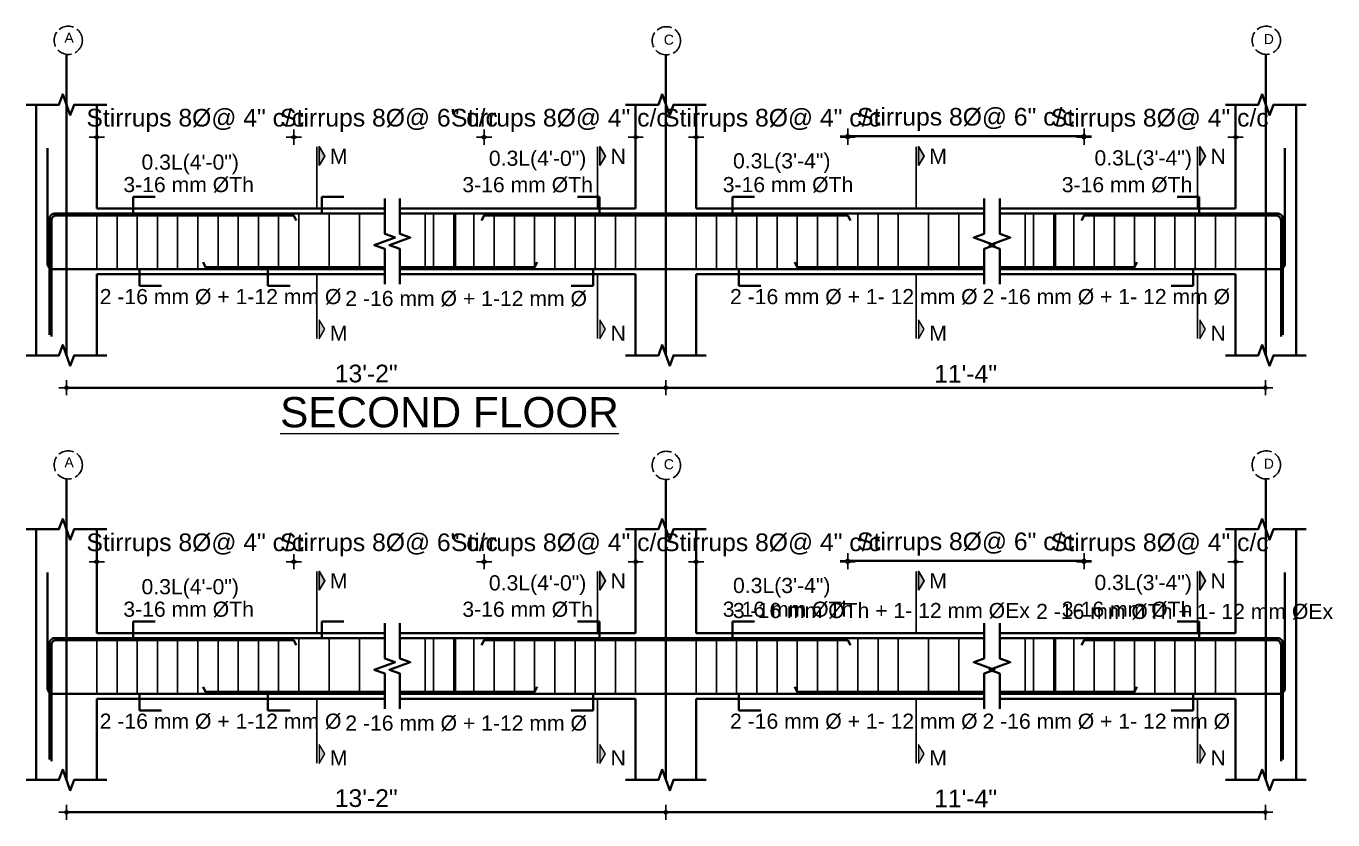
# Model space of a CAD drawing. Header units: inches. Extents: x -4597 to 93300, y -14139 to 5932.
# Drawn here: x 4771 to 5288, y -9439 to -9124 of the extents above; entities that cross this region are included whole.
import ezdxf
from ezdxf.enums import TextEntityAlignment as Align

# ---------------------------------------------------------------- set-up
doc = ezdxf.new("R2010")
doc.units = ezdxf.units.IN
doc.header["$LTSCALE"] = 0.5
doc.header["$MEASUREMENT"] = 0
doc.header["$PDMODE"] = 66
doc.linetypes.add('ACAD_ISO02W100', pattern=[15, 12, -3])
for name, color, linetype, lineweight in [('BAR', 5, 'Continuous', 40), ('HATCH1', 4, 'ACAD_ISO02W100', 13), ('TEXT', 220, 'Continuous', 9), ('wall', 20, 'Continuous', 40)]:
    doc.layers.add(name, color=color, linetype=linetype, lineweight=lineweight)
doc.layers.add('DIMENSION', color=5, linetype='Continuous')
doc.layers.add('STIRRUP', color=10, linetype='Continuous')
doc.styles.add('1.8', font='times.ttf', dxfattribs={"width": 0.8, "height": 6})
doc.styles.add('style1', font='arial.ttf', dxfattribs={"height": 7})
doc.dimstyles.new('1.4', dxfattribs={"dimscale": 0, "dimtxt": 6, "dimasz": 0.5, "dimexe": 2, "dimexo": 9, "dimgap": 2, "dimtad": 1, "dimdec": 0, "dimlfac": 0.5, "dimzin": 3, "dimdsep": 46, "dimlunit": 4, "dimtxsty": '1.8', "dimblk": 'DIM', "dimcen": 3, "dimdle": 3, "dimse1": 1, "dimse2": 1, "dimclrd": 256, "dimclre": 256, "dimclrt": 7, "dimadec": 1, "dimazin": 2, "dimtfac": 1, "dimtdec": 0, "dimtix": 1, "dimtofl": 0, "dimtmove": 2, "dimatfit": 3, "dimldrblk": 'ARW', "dimfxl": 2, "dimfrac": 2, "dimtolj": 2, "dimtzin": 0, "dimarcsym": 0})

# ---------------------------------------------------------------- blocks, each defined once
blk = doc.blocks.new('DIM')
at = {"layer": 'DIMENSION'}
h = blk.add_hatch(color=256, dxfattribs=at)
h.paths.add_polyline_path([(0, 1.3), (0, 0), (1.3, 0, 0.414214)])
h.paths.add_polyline_path([(1.3, 0), (0, 0), (0, -1.3, 0.414214)])
h.paths.add_polyline_path([(0, 0), (-1.3, 0, 0.414214), (0, -1.3)])
h.paths.add_polyline_path([(0, 1.3, 0.414214), (-1.3, 0), (0, 0)])
for p, q in [((-6, 0), (6, 0)), ((0, 6), (0, -6))]:
    blk.add_line(p, q, dxfattribs=at)
blk.add_circle((0, 0), 1.28, dxfattribs=at)
blk = doc.blocks.new('*D809')
at = {"layer": 'Defpoints', "color": 0, "ltscale": 10, "transparency": 16777216}
for p in [(88699.88, 17493.17), (88621.88, 17481.19), (88699.88, 17476.63)]:
    blk.add_point(p, dxfattribs=at)
at = {"layer": 'DIMENSION', "lineweight": -2, "ltscale": 10, "transparency": 16777216}
for p, q in [((88621.38, 17493.17), (88620.88, 17493.17)), ((88700.38, 17493.17), (88700.88, 17493.17))]:
    blk.add_line(p, q, dxfattribs=at)
at = {"layer": 'DIMENSION', "lineweight": -2, "ltscale": 10, "transparency": 16777216, "xscale": 0.5, "yscale": 0.5, "zscale": 0.5}
blk.add_blockref('DIM', (88621.88, 17493.17), dxfattribs=at)
at = {"layer": 'DIMENSION', "lineweight": -2, "ltscale": 10, "transparency": 16777216, "xscale": 0.5, "yscale": 0.5, "zscale": 0.5, "rotation": 180}
blk.add_blockref('DIM', (88699.88, 17493.17), dxfattribs=at)
at = {"layer": 'DIMENSION', "color": 7, "ltscale": 10, "transparency": 16777216, "insert": (88660.88, 17499.83), "char_height": 7, "attachment_point": 5, "style": 'style1'}
blk.add_mtext('\\A2;Stirrups 8%%C@ 4" c/c', dxfattribs=at)
blk = doc.blocks.new('ARW')
at = {"layer": 'DIMENSION'}
blk.add_lwpolyline([(10, 0, 0, 6, 0), (0, 0, 0, 0, 0), (10, 0, 0, 0, 0)], format="xyseb", dxfattribs=at)
blk = doc.blocks.new('*D810')
at = {"layer": 'Defpoints', "color": 0, "ltscale": 10, "transparency": 16777216}
for p in [(88775.23, 17493.17), (88699.88, 17476.63), (88775.23, 17462.11)]:
    blk.add_point(p, dxfattribs=at)
at = {"layer": 'DIMENSION', "lineweight": -2, "ltscale": 10, "transparency": 16777216}
for p, q in [((88699.38, 17493.17), (88698.88, 17493.17)), ((88775.73, 17493.17), (88776.23, 17493.17))]:
    blk.add_line(p, q, dxfattribs=at)
at = {"layer": 'DIMENSION', "lineweight": -2, "ltscale": 10, "transparency": 16777216, "xscale": 0.5, "yscale": 0.5, "zscale": 0.5}
blk.add_blockref('DIM', (88699.88, 17493.17), dxfattribs=at)
at = {"layer": 'DIMENSION', "lineweight": -2, "ltscale": 10, "transparency": 16777216, "xscale": 0.5, "yscale": 0.5, "zscale": 0.5, "rotation": 180}
blk.add_blockref('DIM', (88775.23, 17493.17), dxfattribs=at)
at = {"layer": 'DIMENSION', "color": 7, "ltscale": 10, "transparency": 16777216, "insert": (88737.56, 17499.83), "char_height": 7, "attachment_point": 5, "style": 'style1'}
blk.add_mtext('\\A2;Stirrups 8%%C@ 6" c/c', dxfattribs=at)
blk = doc.blocks.new('*D811')
at = {"layer": 'Defpoints', "color": 0, "ltscale": 10, "transparency": 16777216}
for p in [(88835.23, 17493.17), (88835.23, 17479.63), (88775.23, 17462.11)]:
    blk.add_point(p, dxfattribs=at)
at = {"layer": 'DIMENSION', "lineweight": -2, "ltscale": 10, "transparency": 16777216}
for p, q in [((88774.73, 17493.17), (88774.23, 17493.17)), ((88835.73, 17493.17), (88836.23, 17493.17))]:
    blk.add_line(p, q, dxfattribs=at)
at = {"layer": 'DIMENSION', "lineweight": -2, "ltscale": 10, "transparency": 16777216, "xscale": 0.5, "yscale": 0.5, "zscale": 0.5}
blk.add_blockref('DIM', (88775.23, 17493.17), dxfattribs=at)
at = {"layer": 'DIMENSION', "lineweight": -2, "ltscale": 10, "transparency": 16777216, "xscale": 0.5, "yscale": 0.5, "zscale": 0.5, "rotation": 180}
blk.add_blockref('DIM', (88835.23, 17493.17), dxfattribs=at)
at = {"layer": 'DIMENSION', "color": 7, "ltscale": 10, "transparency": 16777216, "insert": (88805.23, 17499.83), "char_height": 7, "attachment_point": 5, "style": 'style1'}
blk.add_mtext('\\A2;Stirrups 8%%C@ 4" c/c', dxfattribs=at)
blk = doc.blocks.new('*D812')
at = {"layer": 'Defpoints', "color": 0, "ltscale": 10, "transparency": 16777216}
for p in [(88859.23, 17493.17), (88859.23, 17479.63), (88919.23, 17462.11)]:
    blk.add_point(p, dxfattribs=at)
at = {"layer": 'DIMENSION', "lineweight": -2, "ltscale": 10, "transparency": 16777216}
for p, q in [((88858.73, 17493.17), (88858.23, 17493.17)), ((88919.73, 17493.17), (88920.23, 17493.17))]:
    blk.add_line(p, q, dxfattribs=at)
at = {"layer": 'DIMENSION', "lineweight": -2, "ltscale": 10, "transparency": 16777216, "xscale": 0.5, "yscale": 0.5, "zscale": 0.5}
blk.add_blockref('DIM', (88859.23, 17493.17), dxfattribs=at)
at = {"layer": 'DIMENSION', "lineweight": -2, "ltscale": 10, "transparency": 16777216, "xscale": 0.5, "yscale": 0.5, "zscale": 0.5, "rotation": 180}
blk.add_blockref('DIM', (88919.23, 17493.17), dxfattribs=at)
at = {"layer": 'DIMENSION', "color": 7, "ltscale": 10, "transparency": 16777216, "insert": (88889.23, 17499.83), "char_height": 7, "attachment_point": 5, "style": 'style1'}
blk.add_mtext('\\A2;Stirrups 8%%C@ 4" c/c', dxfattribs=at)
blk = doc.blocks.new('*D813')
at = {"layer": 'Defpoints', "color": 0, "ltscale": 10, "transparency": 16777216}
for p in [(89072.8, 17493.17), (89072.8, 17479.63), (89012.8, 17462.11)]:
    blk.add_point(p, dxfattribs=at)
at = {"layer": 'DIMENSION', "lineweight": -2, "ltscale": 10, "transparency": 16777216}
for p, q in [((89012.3, 17493.17), (89011.8, 17493.17)), ((89073.3, 17493.17), (89073.8, 17493.17))]:
    blk.add_line(p, q, dxfattribs=at)
at = {"layer": 'DIMENSION', "lineweight": -2, "ltscale": 10, "transparency": 16777216, "xscale": 0.5, "yscale": 0.5, "zscale": 0.5}
blk.add_blockref('DIM', (89012.8, 17493.17), dxfattribs=at)
at = {"layer": 'DIMENSION', "lineweight": -2, "ltscale": 10, "transparency": 16777216, "xscale": 0.5, "yscale": 0.5, "zscale": 0.5, "rotation": 180}
blk.add_blockref('DIM', (89072.8, 17493.17), dxfattribs=at)
at = {"layer": 'DIMENSION', "color": 7, "ltscale": 10, "transparency": 16777216, "insert": (89042.8, 17499.83), "char_height": 7, "attachment_point": 5, "style": 'style1'}
blk.add_mtext('\\A2;Stirrups 8%%C@ 4" c/c', dxfattribs=at)
blk = doc.blocks.new('*D831')
at = {"layer": 'Defpoints', "color": 0, "ltscale": 10, "transparency": 16777216}
for p in [(89012.8, 17493.54), (88919.23, 17462.11), (89012.8, 17462.11)]:
    blk.add_point(p, dxfattribs=at)
at = {"layer": 'DIMENSION', "lineweight": -2, "ltscale": 10, "transparency": 16777216}
blk.add_line((88919.73, 17493.54), (89012.3, 17493.54), dxfattribs=at)
at = {"layer": 'DIMENSION', "lineweight": -2, "ltscale": 10, "transparency": 16777216, "xscale": 0.5, "yscale": 0.5, "zscale": 0.5, "rotation": 180}
blk.add_blockref('DIM', (88919.23, 17493.54), dxfattribs=at)
at = {"layer": 'DIMENSION', "lineweight": -2, "ltscale": 10, "transparency": 16777216, "xscale": 0.5, "yscale": 0.5, "zscale": 0.5}
blk.add_blockref('DIM', (89012.8, 17493.54), dxfattribs=at)
at = {"layer": 'DIMENSION', "color": 7, "ltscale": 10, "transparency": 16777216, "insert": (88966.02, 17500.2), "char_height": 7, "attachment_point": 5, "style": 'style1'}
blk.add_mtext('\\A2;Stirrups 8%%C@ 6" c/c', dxfattribs=at)
blk = doc.blocks.new('*D814')
at = {"layer": 'Defpoints', "color": 0, "ltscale": 10, "transparency": 16777216}
for p in [(88699.88, 17661.46), (88621.88, 17649.49), (88699.88, 17644.92)]:
    blk.add_point(p, dxfattribs=at)
at = {"layer": 'DIMENSION', "lineweight": -2, "ltscale": 10, "transparency": 16777216}
for p, q in [((88621.38, 17661.46), (88620.88, 17661.46)), ((88700.38, 17661.46), (88700.88, 17661.46))]:
    blk.add_line(p, q, dxfattribs=at)
at = {"layer": 'DIMENSION', "lineweight": -2, "ltscale": 10, "transparency": 16777216, "xscale": 0.5, "yscale": 0.5, "zscale": 0.5}
blk.add_blockref('DIM', (88621.88, 17661.46), dxfattribs=at)
at = {"layer": 'DIMENSION', "lineweight": -2, "ltscale": 10, "transparency": 16777216, "xscale": 0.5, "yscale": 0.5, "zscale": 0.5, "rotation": 180}
blk.add_blockref('DIM', (88699.88, 17661.46), dxfattribs=at)
at = {"layer": 'DIMENSION', "color": 7, "ltscale": 10, "transparency": 16777216, "insert": (88660.88, 17668.12), "char_height": 7, "attachment_point": 5, "style": 'style1'}
blk.add_mtext('\\A2;Stirrups 8%%C@ 4" c/c', dxfattribs=at)
blk = doc.blocks.new('*D815')
at = {"layer": 'Defpoints', "color": 0, "ltscale": 10, "transparency": 16777216}
for p in [(88775.23, 17661.46), (88699.88, 17644.92), (88775.23, 17630.41)]:
    blk.add_point(p, dxfattribs=at)
at = {"layer": 'DIMENSION', "lineweight": -2, "ltscale": 10, "transparency": 16777216}
for p, q in [((88699.38, 17661.46), (88698.88, 17661.46)), ((88775.73, 17661.46), (88776.23, 17661.46))]:
    blk.add_line(p, q, dxfattribs=at)
at = {"layer": 'DIMENSION', "lineweight": -2, "ltscale": 10, "transparency": 16777216, "xscale": 0.5, "yscale": 0.5, "zscale": 0.5}
blk.add_blockref('DIM', (88699.88, 17661.46), dxfattribs=at)
at = {"layer": 'DIMENSION', "lineweight": -2, "ltscale": 10, "transparency": 16777216, "xscale": 0.5, "yscale": 0.5, "zscale": 0.5, "rotation": 180}
blk.add_blockref('DIM', (88775.23, 17661.46), dxfattribs=at)
at = {"layer": 'DIMENSION', "color": 7, "ltscale": 10, "transparency": 16777216, "insert": (88737.56, 17668.12), "char_height": 7, "attachment_point": 5, "style": 'style1'}
blk.add_mtext('\\A2;Stirrups 8%%C@ 6" c/c', dxfattribs=at)
blk = doc.blocks.new('*D816')
at = {"layer": 'Defpoints', "color": 0, "ltscale": 10, "transparency": 16777216}
for p in [(88835.23, 17661.46), (88835.23, 17647.92), (88775.23, 17630.41)]:
    blk.add_point(p, dxfattribs=at)
at = {"layer": 'DIMENSION', "lineweight": -2, "ltscale": 10, "transparency": 16777216}
for p, q in [((88774.73, 17661.46), (88774.23, 17661.46)), ((88835.73, 17661.46), (88836.23, 17661.46))]:
    blk.add_line(p, q, dxfattribs=at)
at = {"layer": 'DIMENSION', "lineweight": -2, "ltscale": 10, "transparency": 16777216, "xscale": 0.5, "yscale": 0.5, "zscale": 0.5}
blk.add_blockref('DIM', (88775.23, 17661.46), dxfattribs=at)
at = {"layer": 'DIMENSION', "lineweight": -2, "ltscale": 10, "transparency": 16777216, "xscale": 0.5, "yscale": 0.5, "zscale": 0.5, "rotation": 180}
blk.add_blockref('DIM', (88835.23, 17661.46), dxfattribs=at)
at = {"layer": 'DIMENSION', "color": 7, "ltscale": 10, "transparency": 16777216, "insert": (88805.23, 17668.12), "char_height": 7, "attachment_point": 5, "style": 'style1'}
blk.add_mtext('\\A2;Stirrups 8%%C@ 4" c/c', dxfattribs=at)
blk = doc.blocks.new('*D817')
at = {"layer": 'Defpoints', "color": 0, "ltscale": 10, "transparency": 16777216}
for p in [(88859.23, 17661.46), (88859.23, 17647.92), (88919.23, 17630.41)]:
    blk.add_point(p, dxfattribs=at)
at = {"layer": 'DIMENSION', "lineweight": -2, "ltscale": 10, "transparency": 16777216}
for p, q in [((88858.73, 17661.46), (88858.23, 17661.46)), ((88919.73, 17661.46), (88920.23, 17661.46))]:
    blk.add_line(p, q, dxfattribs=at)
at = {"layer": 'DIMENSION', "lineweight": -2, "ltscale": 10, "transparency": 16777216, "xscale": 0.5, "yscale": 0.5, "zscale": 0.5}
blk.add_blockref('DIM', (88859.23, 17661.46), dxfattribs=at)
at = {"layer": 'DIMENSION', "lineweight": -2, "ltscale": 10, "transparency": 16777216, "xscale": 0.5, "yscale": 0.5, "zscale": 0.5, "rotation": 180}
blk.add_blockref('DIM', (88919.23, 17661.46), dxfattribs=at)
at = {"layer": 'DIMENSION', "color": 7, "ltscale": 10, "transparency": 16777216, "insert": (88889.23, 17668.12), "char_height": 7, "attachment_point": 5, "style": 'style1'}
blk.add_mtext('\\A2;Stirrups 8%%C@ 4" c/c', dxfattribs=at)
blk = doc.blocks.new('*D818')
at = {"layer": 'Defpoints', "color": 0, "ltscale": 10, "transparency": 16777216}
for p in [(89072.8, 17661.46), (89072.8, 17647.92), (89012.8, 17630.41)]:
    blk.add_point(p, dxfattribs=at)
at = {"layer": 'DIMENSION', "lineweight": -2, "ltscale": 10, "transparency": 16777216}
for p, q in [((89012.3, 17661.46), (89011.8, 17661.46)), ((89073.3, 17661.46), (89073.8, 17661.46))]:
    blk.add_line(p, q, dxfattribs=at)
at = {"layer": 'DIMENSION', "lineweight": -2, "ltscale": 10, "transparency": 16777216, "xscale": 0.5, "yscale": 0.5, "zscale": 0.5}
blk.add_blockref('DIM', (89012.8, 17661.46), dxfattribs=at)
at = {"layer": 'DIMENSION', "lineweight": -2, "ltscale": 10, "transparency": 16777216, "xscale": 0.5, "yscale": 0.5, "zscale": 0.5, "rotation": 180}
blk.add_blockref('DIM', (89072.8, 17661.46), dxfattribs=at)
at = {"layer": 'DIMENSION', "color": 7, "ltscale": 10, "transparency": 16777216, "insert": (89042.8, 17668.12), "char_height": 7, "attachment_point": 5, "style": 'style1'}
blk.add_mtext('\\A2;Stirrups 8%%C@ 4" c/c', dxfattribs=at)
blk = doc.blocks.new('*D832')
at = {"layer": 'Defpoints', "color": 0, "ltscale": 10, "transparency": 16777216}
for p in [(89012.8, 17661.83), (88919.23, 17630.41), (89012.8, 17630.41)]:
    blk.add_point(p, dxfattribs=at)
at = {"layer": 'DIMENSION', "lineweight": -2, "ltscale": 10, "transparency": 16777216}
blk.add_line((88919.73, 17661.83), (89012.3, 17661.83), dxfattribs=at)
at = {"layer": 'DIMENSION', "lineweight": -2, "ltscale": 10, "transparency": 16777216, "xscale": 0.5, "yscale": 0.5, "zscale": 0.5, "rotation": 180}
blk.add_blockref('DIM', (88919.23, 17661.83), dxfattribs=at)
at = {"layer": 'DIMENSION', "lineweight": -2, "ltscale": 10, "transparency": 16777216, "xscale": 0.5, "yscale": 0.5, "zscale": 0.5}
blk.add_blockref('DIM', (89012.8, 17661.83), dxfattribs=at)
at = {"layer": 'DIMENSION', "color": 7, "ltscale": 10, "transparency": 16777216, "insert": (88966.02, 17668.49), "char_height": 7, "attachment_point": 5, "style": 'style1'}
blk.add_mtext('\\A2;Stirrups 8%%C@ 6" c/c', dxfattribs=at)
blk = doc.blocks.new('*D824')
at = {"layer": 'Defpoints', "color": 0, "ltscale": 10, "transparency": 16777216}
for p in [(88609.88, 17406.67), (88847.23, 17406.67), (88847.23, 17393.86)]:
    blk.add_point(p, dxfattribs=at)
at = {"layer": 'DIMENSION', "lineweight": -2, "ltscale": 10, "transparency": 16777216}
blk.add_line((88610.38, 17393.86), (88846.73, 17393.86), dxfattribs=at)
at = {"layer": 'DIMENSION', "lineweight": -2, "ltscale": 10, "transparency": 16777216, "xscale": 0.5, "yscale": 0.5, "zscale": 0.5, "rotation": 180}
blk.add_blockref('DIM', (88609.88, 17393.86), dxfattribs=at)
at = {"layer": 'DIMENSION', "lineweight": -2, "ltscale": 10, "transparency": 16777216, "xscale": 0.5, "yscale": 0.5, "zscale": 0.5}
blk.add_blockref('DIM', (88847.23, 17393.86), dxfattribs=at)
at = {"layer": 'DIMENSION', "color": 7, "ltscale": 10, "transparency": 16777216, "insert": (88728.56, 17399.44), "char_height": 7, "attachment_point": 5, "style": 'style1'}
blk.add_mtext('\\A2;13\'-2"', dxfattribs=at)
blk = doc.blocks.new('*D825')
at = {"layer": 'Defpoints', "color": 0, "ltscale": 10, "transparency": 16777216}
for p in [(88847.23, 17406.67), (89084.59, 17406.67), (89084.59, 17393.86)]:
    blk.add_point(p, dxfattribs=at)
at = {"layer": 'DIMENSION', "lineweight": -2, "ltscale": 10, "transparency": 16777216}
blk.add_line((88847.73, 17393.86), (89084.09, 17393.86), dxfattribs=at)
at = {"layer": 'DIMENSION', "lineweight": -2, "ltscale": 10, "transparency": 16777216, "xscale": 0.5, "yscale": 0.5, "zscale": 0.5, "rotation": 180}
blk.add_blockref('DIM', (88847.23, 17393.86), dxfattribs=at)
at = {"layer": 'DIMENSION', "lineweight": -2, "ltscale": 10, "transparency": 16777216, "xscale": 0.5, "yscale": 0.5, "zscale": 0.5}
blk.add_blockref('DIM', (89084.59, 17393.86), dxfattribs=at)
at = {"layer": 'DIMENSION', "color": 7, "ltscale": 10, "transparency": 16777216, "insert": (88965.91, 17399.38), "char_height": 7, "attachment_point": 5, "style": 'style1'}
blk.add_mtext('\\A2;11\'-4"', dxfattribs=at)
blk = doc.blocks.new('*D826')
at = {"layer": 'Defpoints', "color": 0, "ltscale": 10, "transparency": 16777216}
for p in [(88609.88, 17574.97), (88847.23, 17574.97), (88847.23, 17562.16)]:
    blk.add_point(p, dxfattribs=at)
at = {"layer": 'DIMENSION', "lineweight": -2, "ltscale": 10, "transparency": 16777216}
blk.add_line((88610.38, 17562.16), (88846.73, 17562.16), dxfattribs=at)
at = {"layer": 'DIMENSION', "lineweight": -2, "ltscale": 10, "transparency": 16777216, "xscale": 0.5, "yscale": 0.5, "zscale": 0.5, "rotation": 180}
blk.add_blockref('DIM', (88609.88, 17562.16), dxfattribs=at)
at = {"layer": 'DIMENSION', "lineweight": -2, "ltscale": 10, "transparency": 16777216, "xscale": 0.5, "yscale": 0.5, "zscale": 0.5}
blk.add_blockref('DIM', (88847.23, 17562.16), dxfattribs=at)
at = {"layer": 'DIMENSION', "color": 7, "ltscale": 10, "transparency": 16777216, "insert": (88728.56, 17567.73), "char_height": 7, "attachment_point": 5, "style": 'style1'}
blk.add_mtext('\\A2;13\'-2"', dxfattribs=at)
blk = doc.blocks.new('*D827')
at = {"layer": 'Defpoints', "color": 0, "ltscale": 10, "transparency": 16777216}
for p in [(88847.23, 17574.97), (89084.59, 17574.97), (89084.59, 17562.16)]:
    blk.add_point(p, dxfattribs=at)
at = {"layer": 'DIMENSION', "lineweight": -2, "ltscale": 10, "transparency": 16777216}
blk.add_line((88847.73, 17562.16), (89084.09, 17562.16), dxfattribs=at)
at = {"layer": 'DIMENSION', "lineweight": -2, "ltscale": 10, "transparency": 16777216, "xscale": 0.5, "yscale": 0.5, "zscale": 0.5, "rotation": 180}
blk.add_blockref('DIM', (88847.23, 17562.16), dxfattribs=at)
at = {"layer": 'DIMENSION', "lineweight": -2, "ltscale": 10, "transparency": 16777216, "xscale": 0.5, "yscale": 0.5, "zscale": 0.5}
blk.add_blockref('DIM', (89084.59, 17562.16), dxfattribs=at)
at = {"layer": 'DIMENSION', "color": 7, "ltscale": 10, "transparency": 16777216, "insert": (88965.91, 17567.67), "char_height": 7, "attachment_point": 5, "style": 'style1'}
blk.add_mtext('\\A2;11\'-4"', dxfattribs=at)
blk = doc.blocks.new('11111')
at = {"layer": 'TEXT', "ltscale": 10}
for points in [[(88709.87, 17657.7), (88709.87, 17650.2), (88712.18, 17653.95)], [(88821.03, 17657.7), (88821.03, 17650.2), (88823.34, 17653.95)], [(88947.22, 17657.7), (88947.22, 17650.2), (88949.53, 17653.95)], [(89058.6, 17657.7), (89058.6, 17650.2), (89060.91, 17653.95)], [(88709.87, 17581.57), (88709.87, 17589.07), (88712.18, 17585.32)], [(88821.03, 17581.57), (88821.03, 17589.07), (88823.34, 17585.32)], [(88947.22, 17581.57), (88947.22, 17589.07), (88949.53, 17585.32)], [(89058.6, 17581.57), (89058.6, 17589.07), (89060.91, 17585.32)], [(88709.87, 17489.41), (88709.87, 17481.91), (88712.18, 17485.66)], [(88821.03, 17489.41), (88821.03, 17481.91), (88823.34, 17485.66)], [(88947.22, 17489.41), (88947.22, 17481.91), (88949.53, 17485.66)], [(89058.6, 17489.41), (89058.6, 17481.91), (89060.91, 17485.66)], [(88709.87, 17413.27), (88709.87, 17420.77), (88712.18, 17417.02)], [(88821.03, 17413.27), (88821.03, 17420.77), (88823.34, 17417.02)], [(88947.22, 17413.27), (88947.22, 17420.77), (88949.53, 17417.02)], [(89058.6, 17413.27), (89058.6, 17420.77), (89060.91, 17417.02)]]:
    blk.add_hatch(color=256, dxfattribs=at).paths.add_polyline_path(points)
for p, q in [((88609.88, 17674.32), (88609.88, 17694.28)), ((88847.23, 17674.32), (88847.23, 17694.28)), ((89084.8, 17674.32), (89084.8, 17694.28)), ((88609.88, 17674.32), (88609.88, 17574.97)), ((88847.23, 17674.32), (88847.23, 17574.97)), ((89084.8, 17674.32), (89084.8, 17574.97)), ((88609.88, 17574.97), (88609.88, 17594.92)), ((88847.23, 17574.97), (88847.23, 17594.92)), ((89084.8, 17574.97), (89084.8, 17594.92)), ((88609.88, 17506.03), (88609.88, 17525.98)), ((88847.23, 17506.03), (88847.23, 17525.98)), ((89084.8, 17506.03), (89084.8, 17525.98)), ((88609.88, 17506.03), (88609.88, 17406.67)), ((88847.23, 17506.03), (88847.23, 17406.67)), ((89084.8, 17506.03), (89084.8, 17406.67)), ((88609.88, 17406.67), (88609.88, 17426.63)), ((88847.23, 17406.67), (88847.23, 17426.63)), ((89084.8, 17406.67), (89084.8, 17426.63))]:
    blk.add_line(p, q)
at = {"ltscale": 10}
for p, q in [((88597.88, 17607.16), (88597.88, 17674.32)), ((88621.88, 17633.16), (88621.88, 17674.32)), ((88835.23, 17633.16), (88835.23, 17674.32)), ((88859.23, 17633.16), (88859.23, 17674.32)), ((89072.8, 17633.16), (89072.8, 17674.32)), ((89096.8, 17630.41), (89096.8, 17674.32)), ((88621.88, 17633.16), (88735.88, 17633.16)), ((88741.88, 17633.16), (88835.23, 17633.16)), ((88973.23, 17633.16), (88859.23, 17633.16)), ((88979.45, 17633.16), (89072.8, 17633.16)), ((89096.8, 17574.97), (89096.8, 17630.41)), ((88597.88, 17574.97), (88597.88, 17607.16)), ((88621.88, 17574.97), (88621.88, 17607.16)), ((88621.88, 17607.16), (88735.88, 17607.16)), ((88741.88, 17607.16), (88835.23, 17607.16)), ((88835.23, 17574.97), (88835.23, 17607.16)), ((88973.23, 17607.16), (88859.23, 17607.16)), ((88859.23, 17574.97), (88859.23, 17607.16)), ((88979.45, 17607.16), (89072.8, 17607.16)), ((89072.8, 17574.97), (89072.8, 17607.16)), ((88597.88, 17438.86), (88597.88, 17506.03)), ((88621.88, 17464.86), (88621.88, 17506.03)), ((88835.23, 17464.86), (88835.23, 17506.03)), ((88859.23, 17464.86), (88859.23, 17506.03)), ((89072.8, 17464.86), (89072.8, 17506.03)), ((89096.8, 17462.11), (89096.8, 17506.03)), ((88621.88, 17464.86), (88735.88, 17464.86)), ((88741.88, 17464.86), (88835.23, 17464.86)), ((88973.23, 17464.86), (88859.23, 17464.86)), ((88979.45, 17464.86), (89072.8, 17464.86)), ((89096.8, 17406.67), (89096.8, 17462.11)), ((88597.88, 17406.67), (88597.88, 17438.86)), ((88621.88, 17406.67), (88621.88, 17438.86)), ((88621.88, 17438.86), (88735.88, 17438.86)), ((88741.88, 17438.86), (88835.23, 17438.86)), ((88835.23, 17406.67), (88835.23, 17438.86)), ((88973.23, 17438.86), (88859.23, 17438.86)), ((88859.23, 17406.67), (88859.23, 17438.86)), ((88979.45, 17438.86), (89072.8, 17438.86)), ((89072.8, 17406.67), (89072.8, 17438.86))]:
    blk.add_line(p, q, dxfattribs=at)
at = {"linetype": 'Continuous', "ltscale": 10}
for points in [[(88625.88, 17674.32), (88612.88, 17674.32), (88611.38, 17670.2), (88608.38, 17678.44), (88606.88, 17674.32), (88593.88, 17674.32)], [(88863.23, 17674.32), (88850.23, 17674.32), (88848.73, 17670.2), (88845.73, 17678.44), (88844.23, 17674.32), (88831.23, 17674.32)], [(89100.8, 17674.32), (89087.8, 17674.32), (89086.3, 17670.2), (89083.3, 17678.44), (89081.8, 17674.32), (89068.8, 17674.32)], [(88735.88, 17637.16), (88735.88, 17623.16), (88740, 17621.66), (88731.76, 17618.66), (88735.88, 17617.16), (88735.88, 17603.16)], [(88735.88, 17637.16), (88735.88, 17623.16), (88740, 17621.66), (88731.76, 17618.66), (88735.88, 17617.16), (88735.88, 17603.16)], [(88741.88, 17637.16), (88741.88, 17623.16), (88746, 17621.66), (88737.76, 17618.66), (88741.88, 17617.16), (88741.88, 17603.16)], [(88741.88, 17637.16), (88741.88, 17623.16), (88746, 17621.66), (88737.76, 17618.66), (88741.88, 17617.16), (88741.88, 17603.16)], [(88973.23, 17637.16), (88973.23, 17623.16), (88969.11, 17621.66), (88977.36, 17618.66), (88973.23, 17617.16), (88973.23, 17603.16)], [(88973.23, 17637.16), (88973.23, 17623.16), (88969.11, 17621.66), (88977.36, 17618.66), (88973.23, 17617.16), (88973.23, 17603.16)], [(88979.45, 17637.16), (88979.45, 17623.16), (88983.57, 17621.66), (88975.33, 17618.66), (88979.45, 17617.16), (88979.45, 17603.16)], [(88979.45, 17637.16), (88979.45, 17623.16), (88983.57, 17621.66), (88975.33, 17618.66), (88979.45, 17617.16), (88979.45, 17603.16)], [(88625.88, 17574.97), (88612.88, 17574.97), (88611.38, 17570.84), (88608.38, 17579.09), (88606.88, 17574.97), (88593.88, 17574.97)], [(88863.23, 17574.97), (88850.23, 17574.97), (88848.73, 17570.84), (88845.73, 17579.09), (88844.23, 17574.97), (88831.23, 17574.97)], [(89100.8, 17574.97), (89087.8, 17574.97), (89086.3, 17570.84), (89083.3, 17579.09), (89081.8, 17574.97), (89068.8, 17574.97)], [(88625.88, 17506.03), (88612.88, 17506.03), (88611.38, 17501.91), (88608.38, 17510.15), (88606.88, 17506.03), (88593.88, 17506.03)], [(88863.23, 17506.03), (88850.23, 17506.03), (88848.73, 17501.91), (88845.73, 17510.15), (88844.23, 17506.03), (88831.23, 17506.03)], [(89100.8, 17506.03), (89087.8, 17506.03), (89086.3, 17501.91), (89083.3, 17510.15), (89081.8, 17506.03), (89068.8, 17506.03)], [(88735.88, 17468.86), (88735.88, 17454.86), (88740, 17453.36), (88731.76, 17450.36), (88735.88, 17448.86), (88735.88, 17434.86)], [(88735.88, 17468.86), (88735.88, 17454.86), (88740, 17453.36), (88731.76, 17450.36), (88735.88, 17448.86), (88735.88, 17434.86)], [(88741.88, 17468.86), (88741.88, 17454.86), (88746, 17453.36), (88737.76, 17450.36), (88741.88, 17448.86), (88741.88, 17434.86)], [(88741.88, 17468.86), (88741.88, 17454.86), (88746, 17453.36), (88737.76, 17450.36), (88741.88, 17448.86), (88741.88, 17434.86)], [(88973.23, 17468.86), (88973.23, 17454.86), (88969.11, 17453.36), (88977.36, 17450.36), (88973.23, 17448.86), (88973.23, 17434.86)], [(88973.23, 17468.86), (88973.23, 17454.86), (88969.11, 17453.36), (88977.36, 17450.36), (88973.23, 17448.86), (88973.23, 17434.86)], [(88979.45, 17468.86), (88979.45, 17454.86), (88983.57, 17453.36), (88975.33, 17450.36), (88979.45, 17448.86), (88979.45, 17434.86)], [(88979.45, 17468.86), (88979.45, 17454.86), (88983.57, 17453.36), (88975.33, 17450.36), (88979.45, 17448.86), (88979.45, 17434.86)], [(88625.88, 17406.67), (88612.88, 17406.67), (88611.38, 17402.55), (88608.38, 17410.79), (88606.88, 17406.67), (88593.88, 17406.67)], [(88863.23, 17406.67), (88850.23, 17406.67), (88848.73, 17402.55), (88845.73, 17410.79), (88844.23, 17406.67), (88831.23, 17406.67)], [(89100.8, 17406.67), (89087.8, 17406.67), (89086.3, 17402.55), (89083.3, 17410.79), (89081.8, 17406.67), (89068.8, 17406.67)]]:
    blk.add_lwpolyline(points, dxfattribs=at)
at = {"layer": 'BAR', "ltscale": 10}
for p, q in [((88847.23, 17631.16), (88741.88, 17631.16)), ((88847.23, 17631.16), (88973.23, 17631.16)), ((89084.8, 17631.16), (88979.45, 17631.16)), ((88847.23, 17609.16), (88741.88, 17609.16)), ((88847.23, 17609.16), (88973.23, 17609.16)), ((89084.8, 17609.16), (88979.45, 17609.16)), ((88847.23, 17462.86), (88741.88, 17462.86)), ((88847.23, 17462.86), (88973.23, 17462.86)), ((89084.8, 17462.86), (88979.45, 17462.86)), ((88847.23, 17440.86), (88741.88, 17440.86)), ((88847.23, 17440.86), (88973.23, 17440.86)), ((89084.8, 17440.86), (88979.45, 17440.86))]:
    blk.add_line(p, q, dxfattribs=at)
for points in [[(88621.88, 17609.16), (88604.4, 17609.16, -0.414214), (88602.38, 17611.17), (88602.38, 17657.16)], [(89072.8, 17609.16), (89090.29, 17609.16, 0.414214), (89092.3, 17611.17), (89092.3, 17657.16)], [(88603.13, 17583.16), (88603.13, 17629.14, -0.414214), (88605.15, 17631.16), (88621.88, 17631.16)], [(88603.88, 17582.41), (88603.88, 17628.39, -0.414214), (88605.9, 17630.41), (88621.88, 17630.41)], [(89091.55, 17583.16), (89091.55, 17629.14, 0.414214), (89089.54, 17631.16), (89072.8, 17631.16)], [(89090.8, 17582.41), (89090.8, 17628.39, 0.414214), (89088.79, 17630.41), (89072.8, 17630.41)], [(88621.88, 17440.86), (88604.4, 17440.86, -0.414214), (88602.38, 17442.88), (88602.38, 17488.86)], [(89072.8, 17440.86), (89090.29, 17440.86, 0.414214), (89092.3, 17442.88), (89092.3, 17488.86)], [(88603.13, 17414.86), (88603.13, 17460.85, -0.414214), (88605.15, 17462.86), (88621.88, 17462.86)], [(88603.88, 17414.11), (88603.88, 17460.1, -0.414214), (88605.9, 17462.11), (88621.88, 17462.11)], [(89091.55, 17414.86), (89091.55, 17460.85, 0.414214), (89089.54, 17462.86), (89072.8, 17462.86)], [(89090.8, 17414.11), (89090.8, 17460.1, 0.414214), (89088.79, 17462.11), (89072.8, 17462.11)]]:
    blk.add_lwpolyline(points, format="xyb", dxfattribs=at)
for points in [[(88609.88, 17631.16), (88735.88, 17631.16)], [(88609.88, 17630.41), (88699.88, 17630.41), (88700.84, 17628.41)], [(88774.19, 17628.41), (88775.23, 17630.41), (88847.23, 17630.41)], [(88920.28, 17628.41), (88919.23, 17630.41), (88847.23, 17630.41)], [(89011.76, 17628.41), (89012.8, 17630.41), (89084.8, 17630.41)], [(88735.88, 17609.16), (88609.88, 17609.16)], [(88663.93, 17611.91), (88664.88, 17609.91), (88735.88, 17609.91)], [(88796.19, 17611.91), (88795.23, 17609.91), (88741.88, 17609.91)], [(88898.28, 17611.91), (88899.23, 17609.91), (88973.23, 17609.91)], [(89033.76, 17611.91), (89032.8, 17609.91), (88979.45, 17609.91)], [(88609.88, 17462.86), (88735.88, 17462.86)], [(88609.88, 17462.11), (88699.88, 17462.11), (88700.84, 17460.11)], [(88774.19, 17460.11), (88775.23, 17462.11), (88847.23, 17462.11)], [(88920.28, 17460.11), (88919.23, 17462.11), (88847.23, 17462.11)], [(89011.76, 17460.11), (89012.8, 17462.11), (89084.8, 17462.11)], [(88663.93, 17443.61), (88664.88, 17441.61), (88735.88, 17441.61)], [(88796.19, 17443.61), (88795.23, 17441.61), (88741.88, 17441.61)], [(88898.28, 17443.61), (88899.23, 17441.61), (88973.23, 17441.61)], [(89033.76, 17443.61), (89032.8, 17441.61), (88979.45, 17441.61)], [(88735.88, 17440.86), (88609.88, 17440.86)]]:
    blk.add_lwpolyline(points, dxfattribs=at)
at = {"layer": 'DIMENSION', "ltscale": 10}
for p, q in [((88709.01, 17633.16), (88709.01, 17657.66)), ((88820.18, 17633.16), (88820.18, 17657.66)), ((88946.37, 17633.16), (88946.37, 17657.66)), ((89057.74, 17633.16), (89057.74, 17657.66)), ((88709.01, 17581.61), (88709.01, 17607.16)), ((88820.18, 17581.61), (88820.18, 17607.16)), ((88946.37, 17581.61), (88946.37, 17607.16)), ((89057.74, 17581.61), (89057.74, 17607.16)), ((88709.01, 17464.86), (88709.01, 17489.36)), ((88820.18, 17464.86), (88820.18, 17489.36)), ((88946.37, 17464.86), (88946.37, 17489.36)), ((89057.74, 17464.86), (89057.74, 17489.36)), ((88709.01, 17413.32), (88709.01, 17438.86)), ((88820.18, 17413.32), (88820.18, 17438.86)), ((88946.37, 17413.32), (88946.37, 17438.86)), ((89057.74, 17413.32), (89057.74, 17438.86))]:
    blk.add_line(p, q, dxfattribs=at)
for points in [[(88709.87, 17650.2), (88709.87, 17657.7), (88712.18, 17653.95), (88709.87, 17650.2)], [(88821.03, 17650.2), (88821.03, 17657.7), (88823.34, 17653.95), (88821.03, 17650.2)], [(88947.22, 17650.2), (88947.22, 17657.7), (88949.53, 17653.95), (88947.22, 17650.2)], [(89058.6, 17650.2), (89058.6, 17657.7), (89060.91, 17653.95), (89058.6, 17650.2)], [(88709.87, 17481.91), (88709.87, 17489.41), (88712.18, 17485.66), (88709.87, 17481.91)], [(88821.03, 17481.91), (88821.03, 17489.41), (88823.34, 17485.66), (88821.03, 17481.91)], [(88947.22, 17481.91), (88947.22, 17489.41), (88949.53, 17485.66), (88947.22, 17481.91)], [(89058.6, 17481.91), (89058.6, 17489.41), (89060.91, 17485.66), (89058.6, 17481.91)]]:
    blk.add_lwpolyline(points, dxfattribs=at)
at = {"layer": 'HATCH1', "lineweight": 25}
for centre in [(88610.56, 17699.85), (88847.4, 17699.65), (89084.97, 17699.87), (88610.56, 17531.56), (88847.4, 17531.36), (89084.97, 17531.58)]:
    blk.add_circle(centre, 5.6, dxfattribs=at)
at = {"layer": 'STIRRUP'}
for p, q in [((88621.88, 17631.56), (88621.88, 17608.76)), ((88629.88, 17631.56), (88629.88, 17608.76)), ((88637.88, 17631.56), (88637.88, 17608.76)), ((88645.88, 17631.56), (88645.88, 17608.76)), ((88653.88, 17631.56), (88653.88, 17608.76)), ((88661.88, 17631.56), (88661.88, 17608.76)), ((88669.88, 17631.56), (88669.88, 17608.76)), ((88677.88, 17631.56), (88677.88, 17608.76)), ((88685.88, 17631.56), (88685.88, 17608.76)), ((88693.88, 17631.56), (88693.88, 17608.76)), ((88701.88, 17631.56), (88701.88, 17608.76)), ((88713.88, 17631.56), (88713.88, 17608.76)), ((88725.88, 17631.56), (88725.88, 17608.76)), ((88751.88, 17631.56), (88751.88, 17608.76)), ((88755.23, 17631.56), (88755.23, 17608.76)), ((88763.23, 17631.56), (88763.23, 17608.76)), ((88763.88, 17631.56), (88763.88, 17608.76)), ((88771.23, 17631.56), (88771.23, 17608.76)), ((88779.23, 17631.56), (88779.23, 17608.76)), ((88787.23, 17631.56), (88787.23, 17608.76)), ((88795.23, 17631.56), (88795.23, 17608.76)), ((88803.23, 17631.56), (88803.23, 17608.76)), ((88811.23, 17631.56), (88811.23, 17608.76)), ((88819.23, 17631.56), (88819.23, 17608.76)), ((88827.23, 17631.56), (88827.23, 17608.76)), ((88835.23, 17631.56), (88835.23, 17608.76)), ((88859.23, 17631.56), (88859.23, 17608.76)), ((88867.23, 17631.56), (88867.23, 17608.76)), ((88875.23, 17631.56), (88875.23, 17608.76)), ((88883.23, 17631.56), (88883.23, 17608.76)), ((88891.23, 17631.56), (88891.23, 17608.76)), ((88899.23, 17631.56), (88899.23, 17608.76)), ((88907.23, 17631.56), (88907.23, 17608.76)), ((88915.23, 17631.56), (88915.23, 17608.76)), ((88923.23, 17631.56), (88923.23, 17608.76)), ((88931.23, 17631.56), (88931.23, 17608.76)), ((88939.23, 17631.56), (88939.23, 17608.76)), ((88951.23, 17631.56), (88951.23, 17608.76)), ((88963.23, 17631.56), (88963.23, 17608.76)), ((88989.45, 17631.56), (88989.45, 17608.76)), ((88992.8, 17631.56), (88992.8, 17608.76)), ((89000.8, 17631.56), (89000.8, 17608.76)), ((89001.45, 17631.56), (89001.45, 17608.76)), ((89008.8, 17631.56), (89008.8, 17608.76)), ((89016.8, 17631.56), (89016.8, 17608.76)), ((89024.8, 17631.56), (89024.8, 17608.76)), ((89032.8, 17631.56), (89032.8, 17608.76)), ((89040.8, 17631.56), (89040.8, 17608.76)), ((89048.8, 17631.56), (89048.8, 17608.76)), ((89056.8, 17631.56), (89056.8, 17608.76)), ((89064.8, 17631.56), (89064.8, 17608.76)), ((89072.8, 17631.56), (89072.8, 17608.76)), ((88621.88, 17463.26), (88621.88, 17440.46)), ((88629.88, 17463.26), (88629.88, 17440.46)), ((88637.88, 17463.26), (88637.88, 17440.46)), ((88645.88, 17463.26), (88645.88, 17440.46)), ((88653.88, 17463.26), (88653.88, 17440.46)), ((88661.88, 17463.26), (88661.88, 17440.46)), ((88669.88, 17463.26), (88669.88, 17440.46)), ((88677.88, 17463.26), (88677.88, 17440.46)), ((88685.88, 17463.26), (88685.88, 17440.46)), ((88693.88, 17463.26), (88693.88, 17440.46)), ((88701.88, 17463.26), (88701.88, 17440.46)), ((88713.88, 17463.26), (88713.88, 17440.46)), ((88725.88, 17463.26), (88725.88, 17440.46)), ((88751.88, 17463.26), (88751.88, 17440.46)), ((88755.23, 17463.26), (88755.23, 17440.46)), ((88763.23, 17463.26), (88763.23, 17440.46)), ((88763.88, 17463.26), (88763.88, 17440.46)), ((88771.23, 17463.26), (88771.23, 17440.46)), ((88779.23, 17463.26), (88779.23, 17440.46)), ((88787.23, 17463.26), (88787.23, 17440.46)), ((88795.23, 17463.26), (88795.23, 17440.46)), ((88803.23, 17463.26), (88803.23, 17440.46)), ((88811.23, 17463.26), (88811.23, 17440.46)), ((88819.23, 17463.26), (88819.23, 17440.46)), ((88827.23, 17463.26), (88827.23, 17440.46)), ((88835.23, 17463.26), (88835.23, 17440.46)), ((88859.23, 17463.26), (88859.23, 17440.46)), ((88867.23, 17463.26), (88867.23, 17440.46)), ((88875.23, 17463.26), (88875.23, 17440.46)), ((88883.23, 17463.26), (88883.23, 17440.46)), ((88891.23, 17463.26), (88891.23, 17440.46)), ((88899.23, 17463.26), (88899.23, 17440.46)), ((88907.23, 17463.26), (88907.23, 17440.46)), ((88915.23, 17463.26), (88915.23, 17440.46)), ((88923.23, 17463.26), (88923.23, 17440.46)), ((88931.23, 17463.26), (88931.23, 17440.46)), ((88939.23, 17463.26), (88939.23, 17440.46)), ((88951.23, 17463.26), (88951.23, 17440.46)), ((88963.23, 17463.26), (88963.23, 17440.46)), ((88989.45, 17463.26), (88989.45, 17440.46)), ((88992.8, 17463.26), (88992.8, 17440.46)), ((89000.8, 17463.26), (89000.8, 17440.46)), ((89001.45, 17463.26), (89001.45, 17440.46)), ((89008.8, 17463.26), (89008.8, 17440.46)), ((89016.8, 17463.26), (89016.8, 17440.46)), ((89024.8, 17463.26), (89024.8, 17440.46)), ((89032.8, 17463.26), (89032.8, 17440.46)), ((89040.8, 17463.26), (89040.8, 17440.46)), ((89048.8, 17463.26), (89048.8, 17440.46)), ((89056.8, 17463.26), (89056.8, 17440.46)), ((89064.8, 17463.26), (89064.8, 17440.46)), ((89072.8, 17463.26), (89072.8, 17440.46))]:
    blk.add_line(p, q, dxfattribs=at)
at = {"layer": 'TEXT', "ltscale": 10}
for points in [[(88709.87, 17589.07), (88709.87, 17581.57), (88712.18, 17585.32), (88709.87, 17589.07)], [(88821.03, 17589.07), (88821.03, 17581.57), (88823.34, 17585.32), (88821.03, 17589.07)], [(88947.22, 17589.07), (88947.22, 17581.57), (88949.53, 17585.32), (88947.22, 17589.07)], [(89058.6, 17589.07), (89058.6, 17581.57), (89060.91, 17585.32), (89058.6, 17589.07)], [(88709.87, 17420.77), (88709.87, 17413.27), (88712.18, 17417.02), (88709.87, 17420.77)], [(88821.03, 17420.77), (88821.03, 17413.27), (88823.34, 17417.02), (88821.03, 17420.77)], [(88947.22, 17420.77), (88947.22, 17413.27), (88949.53, 17417.02), (88947.22, 17420.77)], [(89058.6, 17420.77), (89058.6, 17413.27), (89060.91, 17417.02), (89058.6, 17420.77)]]:
    blk.add_lwpolyline(points, dxfattribs=at)
at = {"layer": 'HATCH1', "lineweight": 25, "style": 'style1'}
for s, p in [('A', (88609.04, 17698.86)), ('C', (88846.38, 17698.1)), ('D', (89083.94, 17698.32)), ('A', (88609.04, 17530.57)), ('C', (88846.38, 17529.81)), ('D', (89083.94, 17530.03))]:
    blk.add_text(s, height=4, dxfattribs=at).set_placement(p)
at = {"layer": 'TEXT', "ltscale": 10, "style": 'style1'}
for s, p in [('M', (88714.17, 17650.87)), ('N', (88825.34, 17650.87)), ('M', (88951.53, 17650.87)), ('N', (89062.9, 17650.87)), ('3-16 mm %%CTh ', (88632.38, 17639.66)), ('3-16 mm %%CTh ', (88766.62, 17639.64)), ('3-16 mm %%CTh ', (88869.73, 17639.66)), ('3-16 mm %%CTh ', (89003.98, 17639.64)), ('2 -16 mm %%C + 1-12 mm %%C', (88623.02, 17595.27)), ('2 -16 mm %%C + 1-12 mm %%C', (88720.26, 17594.53)), ('2 -16 mm %%C + 1- 12 mm %%C', (88872.61, 17595.27)), ('2 -16 mm %%C + 1- 12 mm %%C', (88972.59, 17595.27)), ('M', (88714.17, 17580.74)), ('N', (88825.34, 17580.74)), ('M', (88951.53, 17580.74)), ('N', (89062.9, 17580.74)), ('M', (88714.17, 17482.57)), ('N', (88825.34, 17482.57)), ('M', (88951.53, 17482.57)), ('N', (89062.9, 17482.57)), ('3-16 mm %%CTh ', (88632.38, 17471.37)), ('3-16 mm %%CTh ', (88766.62, 17471.35)), ('3-16 mm %%CTh ', (88869.73, 17471.37)), ('3 -16 mm %%CTh + 1- 12 mm %%CEx', (88873.75, 17470.84)), ('2 -16 mm %%CTh + 1- 12 mm %%CEx', (88993.82, 17470.49)), ('3-16 mm %%CTh ', (89003.98, 17471.35)), ('2 -16 mm %%C + 1-12 mm %%C', (88623.02, 17426.98)), ('2 -16 mm %%C + 1- 12 mm %%C', (88872.61, 17426.98)), ('2 -16 mm %%C + 1- 12 mm %%C', (88972.59, 17426.98)), ('2 -16 mm %%C + 1-12 mm %%C', (88720.26, 17426.24)), ('M', (88714.17, 17412.45)), ('N', (88825.34, 17412.45)), ('M', (88951.53, 17412.45)), ('N', (89062.9, 17412.45))]:
    blk.add_text(s, height=6, dxfattribs=at).set_placement(p)
at = {"layer": 'TEXT', "style": 'style1'}
for s, p in [('0.3L(4\'-0")', (88777.12, 17650.1)), ('0.3L(3\'-4")', (88873.8, 17649.08)), ('0.3L(3\'-4")', (89016.93, 17650.24)), ('0.3L(4\'-0")', (88639.56, 17648.58)), ('0.3L(4\'-0")', (88639.56, 17480.29)), ('0.3L(4\'-0")', (88777.12, 17481.81)), ('0.3L(3\'-4")', (88873.8, 17480.78)), ('0.3L(3\'-4")', (89016.93, 17481.95))]:
    blk.add_text(s, height=6, dxfattribs=at).set_placement(p)
blk.add_text('%%USECOND FLOOR', height=12, dxfattribs=at).set_placement((88761.51, 17552.45), align=Align.MIDDLE_CENTER)
at = {"layer": 'DIMENSION', "ltscale": 10}
for base, p1, p2, text, picture, middle in [((88699.88, 17661.46), (88621.88, 17649.49), (88699.88, 17644.92), 'Stirrups 8%%C@ 4" c/c', '*D814', (88660.88, 17668.12)), ((88775.23, 17661.46), (88699.88, 17644.92), (88775.23, 17630.41), 'Stirrups 8%%C@ 6" c/c', '*D815', (88737.56, 17668.12)), ((88835.23, 17661.46), (88775.23, 17630.41), (88835.23, 17647.92), 'Stirrups 8%%C@ 4" c/c', '*D816', (88805.23, 17668.12)), ((89012.8, 17661.83), (88919.23, 17630.41), (89012.8, 17630.41), 'Stirrups 8%%C@ 6" c/c', '*D832', (88966.02, 17668.49)), ((89072.8, 17661.46), (89012.8, 17630.41), (89072.8, 17647.92), 'Stirrups 8%%C@ 4" c/c', '*D818', (89042.8, 17668.12)), ((88847.23, 17562.16), (88609.88, 17574.97), (88847.23, 17574.97), '13\'-2"', '*D826', (88728.56, 17567.73)), ((89084.59, 17562.16), (88847.23, 17574.97), (89084.59, 17574.97), '11\'-4"', '*D827', (88965.91, 17567.67)), ((88699.88, 17493.17), (88621.88, 17481.19), (88699.88, 17476.63), 'Stirrups 8%%C@ 4" c/c', '*D809', (88660.88, 17499.83)), ((88775.23, 17493.17), (88699.88, 17476.63), (88775.23, 17462.11), 'Stirrups 8%%C@ 6" c/c', '*D810', (88737.56, 17499.83)), ((88835.23, 17493.17), (88775.23, 17462.11), (88835.23, 17479.63), 'Stirrups 8%%C@ 4" c/c', '*D811', (88805.23, 17499.83)), ((89012.8, 17493.54), (88919.23, 17462.11), (89012.8, 17462.11), 'Stirrups 8%%C@ 6" c/c', '*D831', (88966.02, 17500.2)), ((89072.8, 17493.17), (89012.8, 17462.11), (89072.8, 17479.63), 'Stirrups 8%%C@ 4" c/c', '*D813', (89042.8, 17499.83)), ((88847.23, 17393.86), (88609.88, 17406.67), (88847.23, 17406.67), '13\'-2"', '*D824', (88728.56, 17399.44)), ((89084.59, 17393.86), (88847.23, 17406.67), (89084.59, 17406.67), '11\'-4"', '*D825', (88965.91, 17399.38))]:
    dim = blk.add_linear_dim(base=base, p1=p1, p2=p2, text=text, dimstyle='1.4', override={"dimscale": 1, "dimtxsty": 'style1'}, dxfattribs=at)
    dim.commit()
    dim.dimension.update_dxf_attribs({"geometry": picture, "text_midpoint": middle})
for base, p1, p2, picture, middle in [((88859.23, 17661.46), (88919.23, 17630.41), (88859.23, 17647.92), '*D817', (88889.23, 17668.12)), ((88859.23, 17493.17), (88919.23, 17462.11), (88859.23, 17479.63), '*D812', (88889.23, 17499.83))]:
    dim = blk.add_linear_dim(base=base, p1=p1, p2=p2, angle=180, text='Stirrups 8%%C@ 4" c/c', dimstyle='1.4', override={"dimscale": 1, "dimtxsty": 'style1'}, dxfattribs=at)
    dim.commit()
    dim.dimension.update_dxf_attribs({"geometry": picture, "text_midpoint": middle})
for points in [[(88636.24, 17631.56), (88636.24, 17637.77), (88644.96, 17637.77)], [(88710.92, 17631.56), (88710.92, 17637.77), (88719.64, 17637.77)], [(88820.88, 17631.56), (88820.88, 17637.77), (88812.16, 17637.77)], [(88873.59, 17631.56), (88873.59, 17637.77), (88882.31, 17637.77)], [(89058.44, 17631.56), (89058.44, 17637.77), (89049.72, 17637.77)], [(88638.72, 17608.76), (88638.72, 17602.55), (88647.44, 17602.55)], [(88689.65, 17608.76), (88689.65, 17602.55), (88698.37, 17602.55)], [(88818.4, 17608.76), (88818.4, 17602.55), (88809.68, 17602.55)], [(88876.07, 17608.76), (88876.07, 17602.55), (88884.79, 17602.55)], [(89055.96, 17608.76), (89055.96, 17602.55), (89047.24, 17602.55)], [(88636.24, 17463.26), (88636.24, 17469.47), (88644.96, 17469.47)], [(88710.92, 17463.26), (88710.92, 17469.47), (88719.64, 17469.47)], [(88820.88, 17463.26), (88820.88, 17469.47), (88812.16, 17469.47)], [(88873.59, 17463.26), (88873.59, 17469.47), (88882.31, 17469.47)], [(89058.44, 17463.26), (89058.44, 17469.47), (89049.72, 17469.47)], [(88638.72, 17440.46), (88638.72, 17434.26), (88647.44, 17434.26)], [(88689.65, 17440.46), (88689.65, 17434.26), (88698.37, 17434.26)], [(88818.4, 17440.46), (88818.4, 17434.26), (88809.68, 17434.26)], [(88876.07, 17440.46), (88876.07, 17434.26), (88884.79, 17434.26)], [(89055.96, 17440.46), (89055.96, 17434.26), (89047.24, 17434.26)]]:
    blk.add_leader(points, dimstyle='1.4', override={"dimscale": 1, "dimtxsty": 'style1'}, dxfattribs=at)

msp = doc.modelspace()

# ---------------------------------------------------------------- block references
at = {"layer": 'wall', "linetype": 'ByBlock'}
msp.add_blockref('11111', (-83823.21, -26829.64), dxfattribs=at)

doc.saveas('drawing.dxf')
